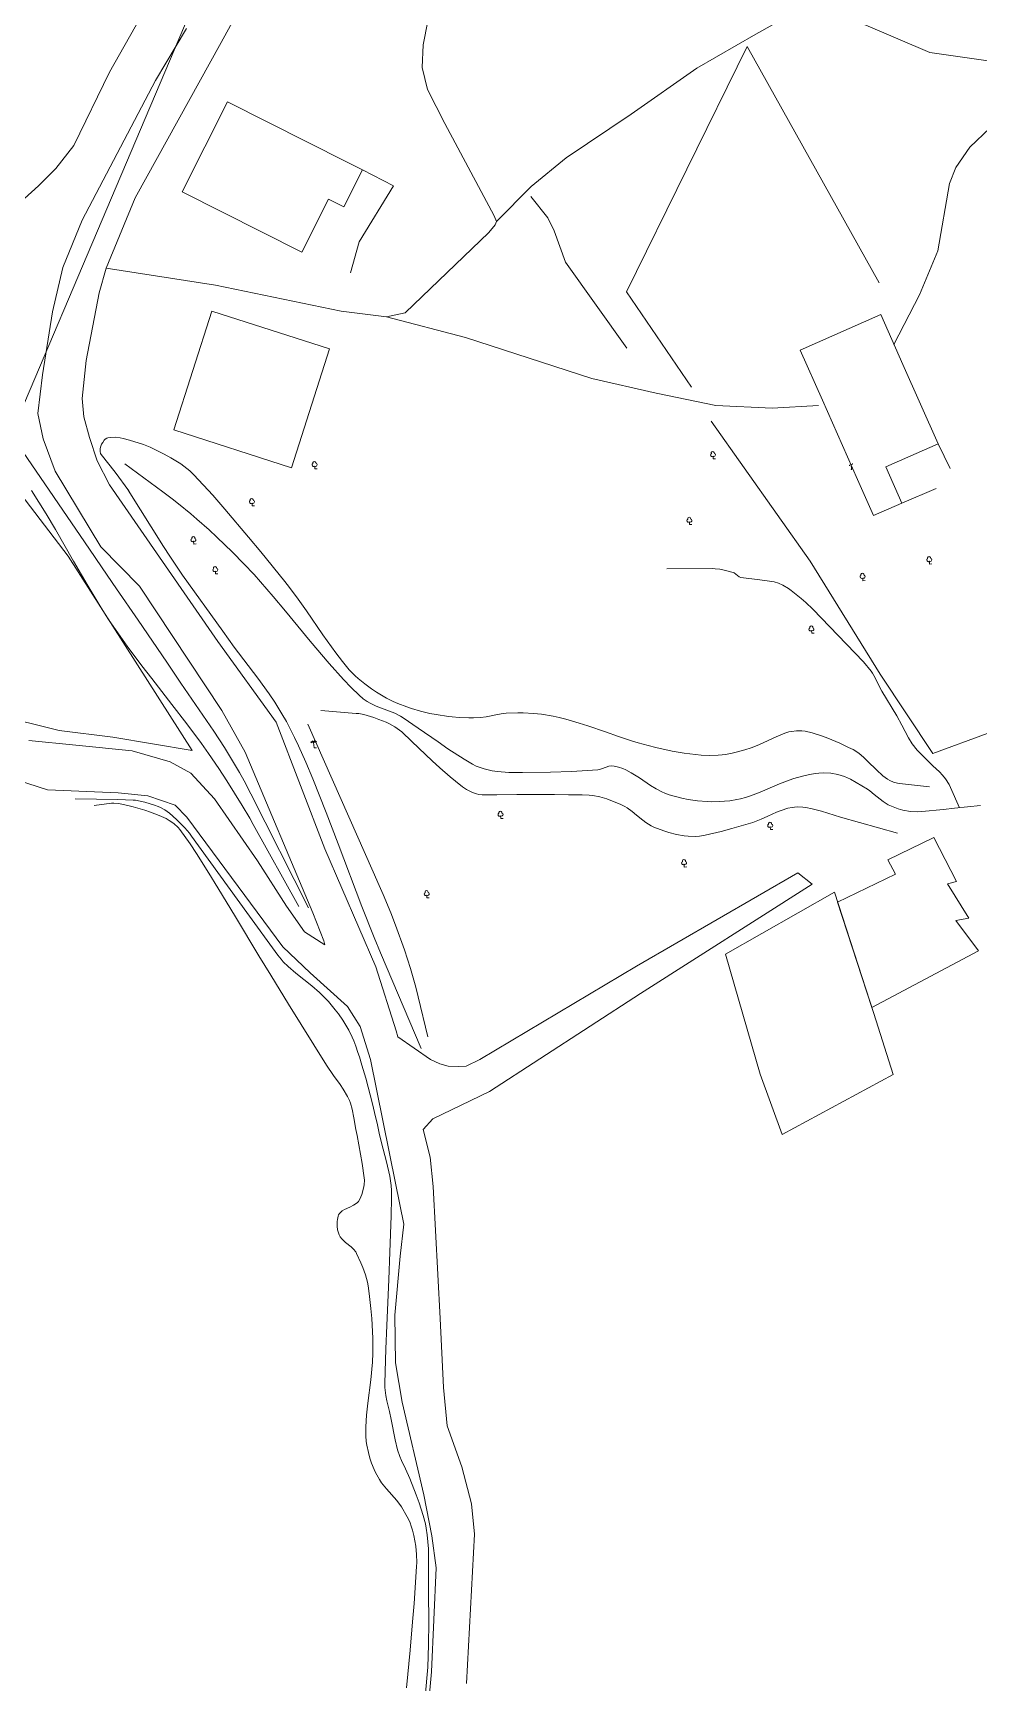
# Model space of a CAD drawing. Header units: millimetres. Extents: x 10 to 1007146, y 455139 to 1110758.
# Drawn here: x 503357.62 to 503365.99, y 555417.93 to 555432.54 of the extents above; entities that cross this region are included whole.
import ezdxf

# ---------------------------------------------------------------- set-up
doc = ezdxf.new("R2010")
doc.units = ezdxf.units.MM
doc.header["$LTSCALE"] = 10
for name, color, linetype, lineweight in [('Hceau', 152, 'Continuous', 0), ('OACCIDENT', 5, 'Continuous', 0), ('PBDUR', 1, 'Continuous', 0), ('PCLOTURE GRILLAGE', 30, 'Continuous', 0), ('PELECTRIQUE', 7, 'Continuous', 0), ('PISTE', 1, 'Continuous', 0), ('PVCLOTURE', 70, 'Continuous', 0), ('Varbre', 70, 'Continuous', 0)]:
    doc.layers.add(name, color=color, linetype=linetype, lineweight=lineweight)

# ---------------------------------------------------------------- blocks, each defined once
blk = doc.blocks.new('A_I_B_60')
at = {"color": 0, "linetype": 'ByBlock', "flags": 128}
blk.add_lwpolyline([(186.542538, 0.000518), (0, 0), (7.3e-05, 213.192155)], dxfattribs=at)
at = {"color": 0, "linetype": 'ByBlock', "lineweight": -2}
for centre, radius, start, end in [((-74.071781, 313.257725), 124.4980238706148, 111.637039, 306.510073), ((-0.000617, 461.873787), 124.4033794897658, 344.52592, 195.330408), ((74.375888, 312.909383), 124.3997082369691, 233.281948, 68.53724)]:
    blk.add_arc(centre, radius, start, end, dxfattribs=at)
blk = doc.blocks.new('PALMIER_2_1')
at = {"layer": 'Varbre', "color": 0, "linetype": 'ByBlock', "lineweight": -2}
for p, q in [((0, 0), (0.000249, 431.998545)), ((201.6, 0.0002), (0, 0))]:
    blk.add_line(p, q, dxfattribs=at)
for centre, radius, start, end in [((-139.713018, 355.378354), 159.3438105600001, 28.740815, 138.797773), ((-84.87640999999999, 306.135904), 151.8072825600005, 56.005872, 140.254443), ((-151.631207, 419.147945), 152.1750186186469, 4.844179, 76.40075400000002), ((168.364324, 411.47921), 169.6098608762788, 93.42155699999999, 173.051358), ((139.713867, 355.376795), 159.3448688073618, 41.378096, 151.258754), ((71.49602800000001, 328.172683), 126.0613161776393, 36.262642, 124.551782)]:
    blk.add_arc(centre, radius, start, end, dxfattribs=at)
blk = doc.blocks.new('POTEAU_BT_1_4')
at = {"color": 0, "linetype": 'ByBlock', "lineweight": -2}
for p, q in [((-125.816461, 345.957158), (0, 375)), ((-125.816461, 345.957158), (-125.816461, 295.957158)), ((0, 375), (125.816461, 404.042842)), ((0, 25), (0, 375)), ((125.816461, 404.042842), (125.816461, 454.042842))]:
    blk.add_line(p, q, dxfattribs=at)
blk.add_circle((0, 0), 25, dxfattribs=at)

msp = doc.modelspace()

# ---------------------------------------------------------------- linework, layer by layer
at = {"layer": 'Hceau', "color": 0}
for points in [[(503358.4297327019, 555428.7255795602, 7.988431744972838), (503358.7660417092, 555428.477239448, 7.892157835505555), (503358.849525971, 555428.414128895, 7.870815323256637), (503358.9047031887, 555428.3708160924, 7.859304542298871), (503359.0138631382, 555428.2813926514, 7.841695229078693), (503359.067826163, 555428.2353602552, 7.835103503960872), (503359.1744687103, 555428.1408494372, 7.825113046507901), (503359.2445812534, 555428.0761559738, 7.820026085701294), (503359.3823424438, 555427.9431388652, 7.810998283390513), (503359.483415192, 555427.8405647131, 7.802928434882856), (503359.572259383, 555427.7458170203, 7.794345132987146), (503359.6298748325, 555427.6816329211, 7.788577037699121), (503359.74210519, 555427.5513776893, 7.777168007151151), (503359.8516273695, 555427.4194330147, 7.766279593936477), (503360.068753666, 555427.1544450846, 7.747750385372284), (503360.2360288395, 555426.9586504522, 7.738354535374582), (503360.3651809269, 555426.8146431937, 7.736573735298177), (503360.4321655626, 555426.7448994697, 7.736829062784143), (503360.5023827049, 555426.6780813447, 7.736597689740086), (503360.539084697, 555426.646101947, 7.736006328447506), (503360.5742643307, 555426.6202432405, 7.735223667429577), (503360.5992028189, 555426.6054475695, 7.734636895539418), (503360.6517516093, 555426.5802759142, 7.733281902458464), (503360.8164843133, 555426.5170071347, 7.72736638660971), (503360.8684652793, 555426.491439852, 7.72462886403327), (503360.8930132414, 555426.4763720331, 7.723091638095167), (503361.0248404217, 555426.3861585964, 7.711304821372212), (503361.1998862241, 555426.2637779823, 7.687443174940156), (503361.2879049258, 555426.2036203287, 7.672606532402772), (503361.4304957588, 555426.1098389503, 7.642831720791492), (503361.5048735992, 555426.0662887421, 7.629165823618314), (503361.537880718, 555426.0498542635, 7.624198635021259), (503361.6067813477, 555426.0243905837, 7.614355150382439), (503361.6784548872, 555426.0075167981, 7.604649012006347), (503361.7271407167, 555426.000279225, 7.598263921934163), (503361.8249598796, 555425.9933777461, 7.5857252267705), (503361.948205416, 555425.9913326786, 7.570226590917894), (503362.1947743944, 555425.9945958916, 7.539936422995613), (503362.3809734525, 555426.0025850461, 7.518162842728952), (503362.4741025337, 555426.0080313879, 7.508688077396918), (503362.6137528725, 555426.0171910889, 7.497669817674693), (503362.6279346423, 555426.0192229272, 7.49693696846354), (503362.6559760051, 555426.0279856795, 7.496177478331012), (503362.7110333847, 555426.0485261193, 7.495839541601444), (503362.7381995258, 555426.0512862022, 7.495321722684261), (503362.7579675919, 555426.0491060675, 7.494693646172305), (503362.7968155067, 555426.0407568833, 7.493484730412347), (503362.834873954, 555426.0277287989, 7.492307156912831), (503362.8598834487, 555426.0168228198, 7.491521025858924), (503362.909236856, 555425.9907047198, 7.48989581771829), (503362.9822856767, 555425.9441724179, 7.487158519015138), (503363.0797642719, 555425.8779482971, 7.482481582137121), (503363.1293574703, 555425.8471368239, 7.479502276408688), (503363.1800054811, 555425.8202839588, 7.475976831792031), (503363.2058388651, 555425.8089103714, 7.473981449168231), (503363.2453537833, 555425.7950556342, 7.470666221569832), (503363.3555561459, 555425.7649180616, 7.456836561085836), (503363.4113474227, 555425.7526986194, 7.448340233962858), (503363.495539244, 555425.7407560399, 7.43661811662039), (503363.5792614241, 555425.7355471972, 7.427614492624808), (503363.6216224707, 555425.7345202812, 7.42361869022821), (503363.6854072661, 555425.7353434121, 7.41791932403987), (503363.7807250009, 555425.7428262726, 7.409231025571675), (503363.8433627641, 555425.7526655887, 7.402754819070918), (503363.8742376363, 555425.7592166895, 7.399159414051485), (503363.9198338853, 555425.7712479901, 7.393177519772578), (503363.964237716, 555425.7856487863, 7.386321736110521), (503364.050883837, 555425.819419641, 7.369939024640122), (503364.2206650301, 555425.8933979989, 7.330075587138698), (503364.3067345485, 555425.9259256411, 7.308644309130738), (503364.3459567467, 555425.93851222, 7.298119130327274), (503364.4249011695, 555425.9606850663, 7.274753810976669), (503364.4845790181, 555425.9745776061, 7.259333306901881), (503364.5390539443, 555425.9840136623, 7.248381201736518), (503364.5670697656, 555425.9871780133, 7.243421736767933), (503364.6096462487, 555425.9896232766, 7.236599869909141), (503364.6737566874, 555425.9872607155, 7.227688369771934), (503364.7366492355, 555425.9763692726, 7.220260365983497), (503364.7671068843, 555425.9672708149, 7.21706670158096), (503364.794403752, 555425.9570491674, 7.214445145368162), (503364.8473863123, 555425.9331414219, 7.209917308100537), (503364.8986926722, 555425.905636688, 7.205776323876099), (503364.9985419022, 555425.8447419401, 7.195933398920501), (503365.0196743982, 555425.8303955158, 7.193171809965506), (503365.059088463, 555425.7989426514, 7.187345619559015), (503365.1102890435, 555425.7553163462, 7.17938323023002), (503365.1373799653, 555425.7346105848, 7.17551593110124), (503365.1824667804, 555425.7072251479, 7.170103906279179), (503365.2397838649, 555425.6818305433, 7.164241896146467), (503365.2687579968, 555425.6715373845, 7.161378556781675), (503365.3125504602, 555425.6591699406, 7.157157985603041), (503365.3788343977, 555425.6476907537, 7.150969792088428), (503365.4456048165, 555425.6449395278, 7.144915810610502), (503365.4790923034, 555425.6469216864, 7.141926094774137), (503365.6724006349, 555425.665775619, 7.124591697952702), (503365.7691579926, 555425.6761131978, 7.119618800586784), (503365.9988073953, 555425.7015598416, 7.113748395205738)], [(503363.2239655576, 555427.7951702063, 7.511398063558827), (503363.6301450792, 555427.7973681137, 7.469460440035919), (503363.6507227671, 555427.7968623892, 7.467031079041623), (503363.6914898644, 555427.7925315414, 7.460778410019814), (503363.7317951599, 555427.78463223, 7.453539355287193), (503363.8112891268, 555427.7622426922, 7.440286504331998), (503363.819472523, 555427.7587380215, 7.439268216677521), (503363.8342410282, 555427.7480639761, 7.43768890256111), (503363.862384618, 555427.7242235093, 7.434953170970979), (503363.8786169137, 555427.7180098033, 7.432992936453535), (503364.0476970695, 555427.6994133681, 7.407465784688847), (503364.1515755126, 555427.6846938016, 7.394702096869858), (503364.1721358094, 555427.6803286122, 7.393275464336462), (503364.2122468161, 555427.6675994436, 7.392719475023526), (503364.2509271816, 555427.6502015122, 7.393693883513382), (503364.3001004856, 555427.6211167416, 7.394195583553763), (503364.3235907585, 555427.6045813524, 7.392878760868564), (503364.4125755774, 555427.5342733577, 7.383082961240276), (503364.4545434448, 555427.4973788884, 7.377884623472452), (503364.5149714178, 555427.4390092173, 7.370998281106464), (503364.8140678595, 555427.1278310737, 7.341824233465899), (503364.9624262838, 555426.9717967949, 7.33009931770732), (503365.0317024883, 555426.8888447218, 7.323590425706385), (503365.0445879027, 555426.8705941007, 7.321926375550131), (503365.0667835128, 555426.8321324626, 7.317995944153887), (503365.1051617485, 555426.7519112976, 7.309270034973161), (503365.1260802151, 555426.7127489505, 7.305356729883516), (503365.257402581, 555426.494832442, 7.287122922124003), (503365.3026689641, 555426.4114982854, 7.279454926169885), (503365.3616700264, 555426.2996393557, 7.267375842868296), (503365.3953557596, 555426.2458699163, 7.259772322421377), (503365.4386637064, 555426.1917386494, 7.250300243568811), (503365.5356818896, 555426.0935044189, 7.230598386717455), (503365.5777239492, 555426.0525009849, 7.223234970372863), (503365.6345410749, 555425.9984614189, 7.213328577339865), (503365.6617861376, 555425.9703774774, 7.206894459017417), (503365.6902568223, 555425.9360726384, 7.196320923583555), (503365.7215333476, 555425.8866383211, 7.178779555906551), (503365.7342761025, 555425.8602813492, 7.170426955435033), (503365.8127050084, 555425.6809384204, 7.118505590657821)]]:
    msp.add_polyline3d(points, dxfattribs=at)
at = {"layer": 'OACCIDENT', "color": 0}
for points in [[(503357.0869790423, 555430.6102312553, 8.527928648527555), (503357.2884195505, 555430.843225648, 8.511138151861458), (503357.4483355501, 555430.9888908374, 8.49434765519536), (503357.6664034096, 555431.1845025717, 8.49434765519536), (503357.8200854707, 555431.3384716405, 8.49434765519536), (503357.9779099658, 555431.542318092, 8.49434765519536), (503358.2934996327, 555432.1931369349, 8.477557158529265), (503358.609112499, 555432.7483678176, 8.477557158529265), (503358.9745733385, 555433.3327547294, 8.460766661863168), (503359.1635490491, 555433.5698891539, 8.443976165197073), (503359.1718374911, 555433.6550977522, 8.443976165197073), (503359.1593518553, 555433.7444356731, 8.443976165197073), (503359.1177675291, 555433.9023104018, 8.443976165197073), (503359.1260543753, 555433.9937529757, 8.443976165197073), (503359.1842007945, 555434.0665576545, 8.443976165197073), (503359.2984402305, 555434.114498215, 8.443976165197073), (503359.4666714455, 555434.2352379877, 8.443976165197073), (503359.6950446427, 555434.7633429774, 8.393604675198784), (503359.8195995323, 555435.1022167327, 8.360023681866592)], [(503357.5308375793, 555428.829401063, 8.20052403783668), (503358.0721458743, 555428.0350353345, 8.13375271006139), (503358.1667482014, 555427.8963003384, 8.124310070546313), (503358.2299054496, 555427.8037698268, 8.120239158661295), (503358.3563842752, 555427.6186246397, 8.116408574751892), (503358.5463499065, 555427.3407414355, 8.118019119192105), (503358.7996408241, 555426.9700472194, 8.124316338998401), (503358.9260913472, 555426.7846752466, 8.125136946538797), (503359.0232842352, 555426.642865213, 8.123045522274067), (503359.2167287197, 555426.3579936222, 8.114927429072653), (503359.3104439235, 555426.2137331417, 8.111985845993399), (503359.3559949437, 555426.1408845601, 8.11146937031595), (503359.4436910026, 555425.9933758898, 8.11330904906733), (503359.4855191599, 555425.9185661176, 8.116050713299614), (503359.5452904905, 555425.8048211143, 8.122983061626469), (503360.0546616351, 555424.7944198104, 8.20052403783668)], [(503365.5482562714, 555425.8652621955, 7.245719460268364), (503365.2829249282, 555425.8955869374, 7.28090495346197), (503365.2644582964, 555425.8984621862, 7.283431923210217), (503365.2292929828, 555425.9083088044, 7.288684997997172), (503365.1961990221, 555425.9230055719, 7.294163065439451), (503365.1751177384, 555425.9351357665, 7.297916189190902), (503365.1348529279, 555425.9640155901, 7.305600527895108), (503365.0776759998, 555426.0156238647, 7.317356673977486), (503365.0031822405, 555426.0907780326, 7.332857100816404), (503364.9648524651, 555426.1271614531, 7.340274134813685), (503364.924716606, 555426.1604305465, 7.347315957178802), (503364.9037173824, 555426.1753539024, 7.350660288304755), (503364.87076845, 555426.1949885422, 7.355415468897239), (503364.8320154661, 555426.2149450041, 7.359622495741895), (503364.7536737107, 555426.252824087, 7.363209505512995), (503364.6470878697, 555426.2981274484, 7.362944551475605), (503364.5927020364, 555426.3181030882, 7.362901455867495), (503364.5095317895, 555426.3441634192, 7.365764235549064), (503364.4489538139, 555426.3572198938, 7.370347817265619), (503364.4180282446, 555426.3607904364, 7.37296914960513), (503364.3717174049, 555426.3617739549, 7.37697133239046), (503364.3264306819, 555426.3567902092, 7.380693785501335), (503364.3044986442, 555426.3518074645, 7.382322127868012), (503364.2666360799, 555426.3400129413, 7.384443663090097), (503364.1922119467, 555426.3096774607, 7.386172300690192), (503364.0447835812, 555426.2404205075, 7.387904856072845), (503363.9948869931, 555426.2205018224, 7.390558090356021), (503363.9696171607, 555426.2120124073, 7.392670782583195), (503363.9135089058, 555426.1945876437, 7.400701677138588), (503363.8383466647, 555426.1730117088, 7.416614926322202), (503363.8004897228, 555426.1638119892, 7.425057411919205), (503363.7432030459, 555426.1530954987, 7.436147087220583), (503363.7142833706, 555426.1494813173, 7.440274750984333), (503363.6771974269, 555426.14642071, 7.444554872457809), (503363.6021675809, 555426.1442273988, 7.45238831077241), (503363.5266028733, 555426.1467985181, 7.459751055497136), (503363.4762901739, 555426.1508791298, 7.464693953842348), (503363.3767930561, 555426.1639629651, 7.475460244177936), (503363.2698093823, 555426.1830293541, 7.490094281388883), (503363.1280080788, 555426.2132924556, 7.511551976444933), (503363.057490151, 555426.2304564693, 7.520994392086722), (503362.9696055046, 555426.2545807197, 7.52866518645695), (503362.9113997782, 555426.2723471099, 7.530848062960188), (503362.7955879729, 555426.3107710356, 7.530136593648123), (503362.6800978211, 555426.3513479753, 7.525554802917879), (503362.5256204593, 555426.4052692614, 7.519439144348865), (503362.4477894077, 555426.4307905778, 7.518698011826022), (503362.3298247795, 555426.465571025, 7.523381441029419), (503362.2701391063, 555426.4808324958, 7.529273338246195), (503362.2180805291, 555426.4922622864, 7.536584032431259), (503362.113931052, 555426.5089098291, 7.55570907975381), (503362.0444782048, 555426.5157767602, 7.570328005517758), (503361.9518558893, 555426.5202099854, 7.589991915846644), (503361.9055388278, 555426.5205849039, 7.5991753100932), (503361.8013172075, 555426.5174571538, 7.616202328888999), (503361.7763006527, 555426.515285686, 7.619302973940004), (503361.726266934, 555426.5071944402, 7.624735930914575), (503361.6261958021, 555426.4866249273, 7.634920374572363), (503361.5761578139, 555426.4802073577, 7.641039167367421), (503361.5133218511, 555426.4771642599, 7.65153244422722), (503361.471344746, 555426.4767438644, 7.65996653457589), (503361.3872913031, 555426.4795749234, 7.677071349339576), (503361.3242590475, 555426.4847456096, 7.687293515646538), (503361.292774135, 555426.488260477, 7.690712844324268), (503361.1821052541, 555426.5047742049, 7.698898883068856), (503361.1272632031, 555426.5154882837, 7.702171574742366), (503361.0455827736, 555426.5350023379, 7.706463337626864), (503360.964566342, 555426.5590440562, 7.710449065725464), (503360.9242949558, 555426.5729022055, 7.712480268075484), (503360.8442010829, 555426.6045715812, 7.716924936416288), (503360.8043688493, 555426.6224941837, 7.719460749159446), (503360.7448748314, 555426.6521449009, 7.723828628962164), (503360.6547161903, 555426.70412374, 7.7312536104612), (503360.6121503689, 555426.7320782315, 7.734939012542765), (503360.5513364886, 555426.7766057876, 7.740504502504353), (503360.49405049, 555426.8243970142, 7.746191107915226), (503360.4666903551, 555426.8495686913, 7.749106609756327), (503360.4144558831, 555426.9025690518, 7.755135629362544), (503360.3895494171, 555426.9304394851, 7.758270638963393), (503360.3536579675, 555426.9740167006, 7.763153651203827), (503360.2945733281, 555427.0516671137, 7.771834785726777), (503360.1820973568, 555427.2100785346, 7.78958536299224), (503360.0367194728, 555427.4232002822, 7.814058183502941), (503359.9627224224, 555427.5285158168, 7.826639638464783), (503359.8859121132, 555427.6317790019, 7.839451123230945), (503359.8459971259, 555427.6823545248, 7.845943112798571), (503359.6313226094, 555427.9454625543, 7.88089051674945), (503359.5230763634, 555428.0763651964, 7.899756318803475), (503359.3136092652, 555428.32464616, 7.938020853275709), (503359.2065975722, 555428.446711834, 7.957446450488582), (503359.0407467526, 555428.6269140246, 7.986685197509634), (503359.0040427994, 555428.6625865479, 7.992802982874891), (503358.978308105, 555428.6847155754, 7.99689840888504), (503358.9241793686, 555428.7254817876, 8.005125416441496), (503358.837596613, 555428.7794823638, 8.01754344390245), (503358.7772606165, 555428.8119465442, 8.025863023063858), (503358.6533357676, 555428.8721823842, 8.042568112070246), (503358.5937534758, 555428.8968615406, 8.051567594409985), (503358.4720662404, 555428.9351225973, 8.071544367660085), (503358.4160951179, 555428.9497931025, 8.077629019778588), (503358.3873185802, 555428.9553518042, 8.079666266707408), (503358.3439079698, 555428.9599095694, 8.08241520682158), (503358.3009952796, 555428.9582674259, 8.085808230387864), (503358.2800043095, 555428.9545365406, 8.088102259979031), (503358.271558336, 555428.951840125, 8.089716386391865), (503358.2567015524, 555428.9429524514, 8.095279301810633), (503358.248124911, 555428.934891798, 8.099835570985945), (503358.233561559, 555428.9151516652, 8.108053175864264), (503358.2243824596, 555428.8984981491, 8.110869389901746), (503358.2138471724, 555428.8711107008, 8.111158522254337), (503358.2108453579, 555428.8565865797, 8.110969909008455), (503358.2102241828, 555428.8351199942, 8.110342727989655), (503358.215379806, 555428.8154851336, 8.109379848974175), (503358.2205172374, 555428.806863718, 8.10879968134604), (503358.3429657532, 555428.6499572638, 8.096381206138506), (503358.4638935093, 555428.4870392479, 8.088102259979031)], [(503359.9687642522, 555424.8061402892, 8.290988435457493), (503359.5655582275, 555425.5318267605, 8.338374463211906), (503359.5338773212, 555425.5879811633, 8.341200863484032), (503359.4684823727, 555425.6992265275, 8.342795065174155), (503359.331486183, 555425.9183356231, 8.339634310145085), (503359.2609856885, 555426.0266982284, 8.340528460060876), (503359.1697687464, 555426.1613901078, 8.345860450182164), (503359.1070501585, 555426.2497805642, 8.35073853721024), (503358.9781173997, 555426.4239667424, 8.36272135499761), (503358.8461272679, 555426.5958415311, 8.376266472531439), (503358.6687094084, 555426.823793779, 8.39383951827882), (503358.5806697733, 555426.9381683926, 8.401291812319101), (503358.451050134, 555427.1113763041, 8.409396025376603), (503358.3878592249, 555427.1990943209, 8.411607557660817), (503358.2862030684, 555427.348471938, 8.412846920188064), (503358.2213235597, 555427.4498352387, 8.412434321716656), (503358.0966261803, 555427.6558215981, 8.409324050114229), (503357.9758956176, 555427.8646604064, 8.404187053627558), (503357.8153228363, 555428.1444516898, 8.39629999766027), (503357.7329830154, 555428.2837265978, 8.392727651589592), (503357.6041246769, 555428.4903691476, 8.388852852705634)], [(503361.0500243923, 555423.5499539187, 8.222063110833234), (503360.6922712873, 555424.3952666377, 8.168215316405199), (503360.6355367148, 555424.5320732845, 8.159955735285214), (503360.5268005445, 555424.807705717, 8.145660306423698), (503360.3171230924, 555425.3624703174, 8.122717100159278), (503360.2098180765, 555425.6389865993, 8.11221352512819), (503360.0920189836, 555425.9362277086, 8.101366752345248), (503360.0308764005, 555426.0840390697, 8.09637527349635), (503359.9660683604, 555426.23012017, 8.091650763544445), (503359.9317812451, 555426.3022327333, 8.089383598747943), (503359.8584234745, 555426.4440435809, 8.085029599089136), (503359.8189459466, 555426.5135187441, 8.082938734507628), (503359.7556593512, 555426.6156293437, 8.07990480369671), (503359.707187183, 555426.6876572064, 8.077785059460938), (503359.6061115313, 555426.8282294837, 8.073889440361116), (503359.3974410289, 555427.1036269366, 8.069100119092077), (503359.2955633209, 555427.2431299337, 8.069135267198432), (503358.9403306192, 555427.739309316, 8.076543570137448), (503358.8265418684, 555427.9077984047, 8.079010541844275), (503358.7718408374, 555427.9934847485, 8.07990480369671), (503358.4600346925, 555428.4932239004, 8.084212573521365)], [(503360.1643981757, 555426.5404071378, 7.874919480325052), (503360.4771702603, 555426.5162477975, 7.845943112798571), (503360.4998597769, 555426.5138593481, 7.844643416419971), (503360.544694385, 555426.5056959884, 7.845904158846305), (503360.574259668, 555426.4981530462, 7.84852179727655), (503360.6328739281, 555426.479380153, 7.854425671714282), (503360.6766122771, 555426.463259917, 7.856291767513752), (503360.7409058884, 555426.4368796838, 7.855300120780652), (503360.772108799, 555426.4220839317, 7.854273997561067), (503360.8170396046, 555426.3972331763, 7.851884486012191), (503360.8589821103, 555426.3685000059, 7.848275312785492), (503360.8785726986, 555426.3524336691, 7.845943112798571), (503360.969705897, 555426.2677454498, 7.831634363476367), (503361.0879513457, 555426.1513060103, 7.806817113910722), (503361.1479055809, 555426.0946883354, 7.792129906793664), (503361.2156488178, 555426.0336472956, 7.771624904518451), (503361.3070663776, 555425.9542642232, 7.741757969048799), (503361.3538489142, 555425.9152472435, 7.73003786656593), (503361.4170654088, 555425.8662443081, 7.718971474086596), (503361.4509721792, 555425.8437307309, 7.714033389017097), (503361.5043212947, 555425.8159150813, 7.706781237697077), (503361.5413475549, 555425.8031402307, 7.701744200633892), (503361.5602475943, 555425.7989460656, 7.699086488884938), (503361.5890331242, 555425.79583027, 7.694852373372327), (503361.7202264299, 555425.7946780568, 7.67380033671573), (503361.8958748914, 555425.7983775525, 7.64451871795986), (503361.984048116, 555425.7990852376, 7.630690512652239), (503362.229828743, 555425.7977143251, 7.596240667085899), (503362.3528483427, 555425.7963039211, 7.583459293277089), (503362.4757600001, 555425.7938921237, 7.575994574269276), (503362.5371298435, 555425.7921892197, 7.574807598091628), (503362.5691577831, 555425.7898463705, 7.574887968602336), (503362.6323736723, 555425.7780622576, 7.576001626277876), (503362.6946180572, 555425.7590358814, 7.57783481270388), (503362.8169034158, 555425.7099226126, 7.581016835695394), (503362.8521567394, 555425.6923862895, 7.581724499161547), (503362.8742832927, 555425.6787225308, 7.582403394910081), (503362.9161941633, 555425.6479636404, 7.583989649098448), (503362.9564033512, 555425.614559669, 7.585482883935287), (503363.0103163466, 555425.5699105822, 7.586504193879164), (503363.0385387334, 555425.5490828963, 7.586281216083437), (503363.0838760668, 555425.5216430774, 7.584632053500894), (503363.1083583762, 555425.5102612153, 7.583086544251104), (503363.1972173966, 555425.4763357547, 7.576676604243854), (503363.2422140164, 555425.4617979513, 7.573424620849564), (503363.3101275649, 555425.4439695065, 7.568505788882908), (503363.3782339862, 555425.431924843, 7.563557181768831), (503363.4122506805, 555425.4284263998, 7.561078344777694), (503363.4799933774, 555425.4271877364, 7.556125484071129), (503363.5136323835, 555425.4297313807, 7.553656721377991), (503363.5636777377, 555425.4379003114, 7.549970759613204), (503363.7045995741, 555425.47184042, 7.53962378394769), (503363.7983078668, 555425.4971235467, 7.532750426232456), (503363.9837947529, 555425.5509296587, 7.518924683531014), (503364.0295479991, 555425.5665436155, 7.51276033252167), (503364.059424872, 555425.5785907293, 7.506063498894719), (503364.1181181804, 555425.604954615, 7.487959985389335), (503364.1953279083, 555425.6404772288, 7.457968352497774), (503364.2340059492, 555425.6564291413, 7.442240694270643), (503364.2927669665, 555425.6756353555, 7.419955227728956), (503364.3327757291, 555425.684016087, 7.407120572077392), (503364.353117446, 555425.6865513274, 7.401606013289023), (503364.3841335261, 555425.6879779793, 7.394740491138903), (503364.4257942644, 555425.6859129093, 7.386867091442236), (503364.4535888355, 555425.6825823436, 7.381658007756545), (503364.5092136452, 555425.6720543632, 7.371491809771801), (503364.5926937012, 555425.6493367079, 7.357394172961015), (503364.7039509199, 555425.613794467, 7.342207728409753), (503364.7595027733, 555425.5970621686, 7.336787868022582), (503365.263853821, 555425.4548358369, 7.295393137225211)], [(503360.0481556039, 555426.4196084293, 7.924822963212935), (503360.6268807734, 555425.1135296511, 7.95066991797079), (503360.6796560096, 555424.993167762, 7.95552886383267), (503360.7141848743, 555424.9127074298, 7.961270318199317), (503360.7811580579, 555424.7511290906, 7.977662656221139), (503360.8238960209, 555424.6428289511, 7.991445751061048), (503360.9035684981, 555424.4245211951, 8.023265757102902), (503360.9571790965, 555424.2590224849, 8.048580005369864), (503361.0045087297, 555424.0917482035, 8.072971671813347), (503361.0255328494, 555424.0073717433, 8.084212573521365), (503361.1096523383, 555423.6529268678, 8.129444828300093)], [(503361.024262515, 555417.1000555791, 8.426684975920395), (503361.1014211744, 555417.9752807801, 8.471917230699123), (503361.1084437873, 555418.0743214048, 8.477182058833744), (503361.1160473918, 555418.272444586, 8.487929879623003), (503361.1177993933, 555418.4706059383, 8.498726504789236), (503361.1167108785, 555418.7348432748, 8.512695414458916), (503361.1168890606, 555418.8669571851, 8.519303258453537), (503361.1171057603, 555419.0355433034, 8.52363778113621), (503361.1147183121, 555419.1198711519, 8.524250970074457), (503361.1046567425, 555419.2462740556, 8.52576502512716), (503361.0959484957, 555419.3037121122, 8.527308183707419), (503361.0882948461, 555419.341557307, 8.528610566565487), (503361.069223859, 555419.4163324388, 8.531621662300939), (503361.0334479712, 555419.5267295716, 8.536317964218448), (503361.0065595896, 555419.599557192, 8.53891870021538), (503360.9508668522, 555419.7446180145, 8.540842443386738), (503360.9134901643, 555419.8285714479, 8.539087948421775), (503360.8777698256, 555419.9019730762, 8.536271622447648), (503360.8616226905, 555419.9392526776, 8.534656152795081), (503360.8423223048, 555419.9969783856, 8.532226791800786), (503360.8212059182, 555420.0861563612, 8.528644147558818), (503360.7855350988, 555420.2659281405, 8.521457255302506), (503360.7699399451, 555420.3366122534, 8.518919987382972), (503360.7478167522, 555420.4308148761, 8.51591224974685), (503360.7385923649, 555420.4780075562, 8.514422596882634), (503360.7300607222, 555420.5490476077, 8.512022115542607), (503360.7291599283, 555420.5847253295, 8.510687606867583), (503360.7310211335, 555420.6868134828, 8.506153389211228), (503360.7376151317, 555420.8914459266, 8.494186690300655), (503360.7465980554, 555421.0964233179, 8.47937142766236), (503360.7648179046, 555421.5061488736, 8.446070164004626), (503360.7740315606, 555421.7473443914, 8.422220718666813), (503360.7854279083, 555422.0685964926, 8.38597406608391), (503360.7895664799, 555422.2290785855, 8.370683184643385), (503360.7882945761, 555422.2931103908, 8.366245456374536), (503360.7848010279, 555422.3356637348, 8.364147427847785), (503360.7725843839, 555422.4205022708, 8.361516245083564), (503360.7449195175, 555422.5472715413, 8.359811114178799), (503360.7010525414, 555422.7158950358, 8.357047510364204), (503360.6806078072, 555422.8002527349, 8.353451881471482), (503360.6608334722, 555422.8874003941, 8.346074025299755), (503360.6474310217, 555422.9452139754, 8.338887133043443), (503360.6198637668, 555423.0602281146, 8.320931935591943), (503360.5602147819, 555423.2882476808, 8.282284241985788), (503360.5272960822, 555423.4015055728, 8.2682138057796), (503360.5039200826, 555423.4768181193, 8.263027557169378), (503360.4917566353, 555423.5144305889, 8.262060536498055), (503360.4728733167, 555423.5708078281, 8.262987483850667), (503360.4548104624, 555423.6188045454, 8.265248716005013), (503360.4412517578, 555423.6501257331, 8.266884893936803), (503360.4107966276, 555423.7112251428, 8.270390413830748), (503360.3577779348, 555423.7992881422, 8.27597896274109), (503360.3183259103, 555423.8558164913, 8.279728840329854), (503360.2905150133, 555423.8926175678, 8.282160440057037), (503360.2319873796, 555423.9642897111, 8.286680553696195), (503360.185347061, 555424.0142612696, 8.289792168538357), (503360.1522967282, 555424.0454283983, 8.291858295121441), (503360.0829889081, 555424.1041249174, 8.295978571066659), (503359.9408103799, 555424.2163989327, 8.30422214524649), (503359.8732343109, 555424.2753656873, 8.30837432313537), (503359.8312823817, 555424.3175546492, 8.31116356044154), (503359.8115301316, 555424.3398118536, 8.312566126596382), (503359.7837072739, 555424.3749317528, 8.314681505303023), (503359.5078501504, 555424.7529788179, 8.338374463211906), (503359.019067589, 555425.4298584026, 8.366375414818732), (503359.0001300168, 555425.4550058735, 8.3685757534385), (503358.9599886612, 555425.5030763488, 8.376191027233087), (503358.9171606999, 555425.5484027159, 8.387074515235405), (503358.8873143968, 555425.5772270316, 8.39554274626063), (503358.8250510583, 555425.6318861985, 8.413761554509787), (503358.7835746084, 555425.6612519586, 8.428742931128435), (503358.7440646487, 555425.6819960608, 8.44425410388522), (503358.7232581883, 555425.690950186, 8.451217458662581), (503358.6906066827, 555425.7031163236, 8.458993697351874), (503358.6079121182, 555425.7298096927, 8.468964789765357), (503358.5661419377, 555425.7402473915, 8.47284026026918), (503358.5239636714, 555425.7472953935, 8.47752447302909), (503358.5026918688, 555425.7492083324, 8.480532882285077), (503358.366645576, 555425.7544138484, 8.502071955281632), (503357.989969395, 555425.7583981057, 8.555919861646313)], [(503358.1594897344, 555425.70107711, 8.592536352902448), (503358.3107514175, 555425.7199115988, 8.577458934642872), (503358.3321486603, 555425.7214625491, 8.575529370766002), (503358.3749037329, 555425.7188517597, 8.572669165627257), (503358.4176211637, 555425.710787526, 8.570641769123148), (503358.503012603, 555425.688680967, 8.566689398144591), (503358.607142316, 555425.6596775202, 8.5599289845036), (503358.657956484, 555425.6425120007, 8.556467119900985), (503358.7336176459, 555425.6125679017, 8.551611979885017), (503358.7940532886, 555425.5842020654, 8.54886953209622), (503358.8230983905, 555425.5680208205, 8.548077916146736), (503358.8639560491, 555425.5401919034, 8.54743998921007), (503358.9002346801, 555425.506965275, 8.547274882659519), (503358.9161902407, 555425.4879307724, 8.547304210060362), (503359.0073847331, 555425.361379372, 8.548556445301719), (503359.064468104, 555425.2757944007, 8.550343513830216), (503359.1734434472, 555425.1017060973, 8.555919861646313), (503359.2517795095, 555424.9727977837, 8.561920337408198), (503359.4079731189, 555424.714800902, 8.57846949866888), (503359.6160748544, 555424.3707735935, 8.603494502646608), (503359.7204384623, 555424.1989017309, 8.614338029266861), (503359.877849228, 555423.9414656329, 8.624845074333928), (503359.988851827, 555423.761893932, 8.627491480481794), (503360.2122157725, 555423.4034229255, 8.626998959246254), (503360.2755369305, 555423.3119041098, 8.626151486911192), (503360.3339824728, 555423.2319910724, 8.624969324009255), (503360.3617393009, 555423.1908399098, 8.624178603552927), (503360.3991546172, 555423.1257964966, 8.622691189421602), (503360.4155897045, 555423.0893137942, 8.621556263783617), (503360.4248079022, 555423.064527024, 8.620564840923805), (503360.4398148535, 555423.0140263863, 8.6181427558114), (503360.4562293398, 555422.9365880789, 8.61382524749868), (503360.4736718037, 555422.8319514839, 8.607950812398435), (503360.4834611787, 555422.7797953523, 8.6054598862497), (503360.5153122454, 555422.6135567572, 8.60045654211649), (503360.5292097195, 555422.5303213943, 8.600104837179657), (503360.5474729846, 555422.4055726455, 8.603306001337371), (503360.5492435613, 555422.3840856464, 8.605332838158256), (503360.5468027896, 555422.3415146106, 8.61412042443007), (503360.5415225344, 555422.3134174376, 8.62196416091596), (503360.5247790435, 555422.2578522629, 8.63736082248548), (503360.5090732244, 555422.2166847945, 8.644230374354802), (503360.4958825011, 555422.1946737961, 8.646241540045466), (503360.4837584633, 555422.182378644, 8.647568325092022), (503360.4537353632, 555422.1620393645, 8.650188985811665), (503360.4192971018, 555422.1452086254, 8.652766438986555), (503360.3733251306, 555422.1237457383, 8.65613752297053), (503360.3529438428, 555422.1117057306, 8.65779564048463), (503360.3358565476, 555422.0977695439, 8.659435960072262), (503360.328913051, 555422.0898502793, 8.66024951560406), (503360.3209086971, 555422.0765127522, 8.661461677526706), (503360.3160763299, 555422.0641437195, 8.66247537577876), (503360.3092840968, 555422.0366967829, 8.664566240360267), (503360.3068758352, 555422.0169303784, 8.66597944049633), (503360.3071208837, 555421.9756618189, 8.668760282554167), (503360.3117101851, 555421.94475635, 8.670725554220613), (503360.3256269775, 555421.9016849761, 8.673314872679812), (503360.3357320419, 555421.8828545345, 8.67438509893731), (503360.3490132274, 555421.8650842638, 8.675080337435933), (503360.3821420529, 555421.8335883832, 8.674741617149854), (503360.4311069394, 555421.7941382633, 8.672014504681348), (503360.4536381665, 555421.7728515381, 8.67027075563425), (503360.4724952728, 555421.7489521548, 8.668625958580838), (503360.4799896637, 555421.7356544301, 8.667923332263687), (503360.5184671529, 555421.6529528685, 8.662215011143791), (503360.5359037109, 555421.6109556836, 8.658665164338645), (503360.5585701822, 555421.5468635004, 8.653799950024677), (503360.5757325169, 555421.481148039, 8.650903589349774), (503360.5817862655, 555421.4475734407, 8.650692029091783), (503360.5912132477, 555421.3814736694, 8.652170264418265), (503360.6065982962, 555421.2492661382, 8.659459019021018), (503360.6142472819, 555421.1611254578, 8.666441067218004), (503360.6231598271, 555420.98484943, 8.68188977932719), (503360.6241464637, 555420.8526574771, 8.691616402109213), (503360.6212002318, 555420.7743311519, 8.696354904141677), (503360.6060318021, 555420.6176805911, 8.705828997853843), (503360.5786930206, 555420.408818715, 8.716773379390737), (503360.5674768892, 555420.3043908188, 8.720758995552691), (503360.5611569783, 555420.1999650877, 8.723301300621227), (503360.5605972551, 555420.1477533163, 8.723925123540695), (503360.5612977854, 555420.122447181, 8.723149738404654), (503360.5654558149, 555420.0722369734, 8.717041019907594), (503360.5701572313, 555420.0389986415, 8.710901518833314), (503360.5838164276, 555419.9728789331, 8.698011790352686), (503360.5974573365, 555419.9234198735, 8.691616402109213), (503360.6120552055, 555419.8796398807, 8.689036262454858), (503360.6351039159, 555419.8231923277, 8.686831446369311), (503360.648207418, 555419.7956931819, 8.685623985785728), (503360.6816616127, 555419.7352999859, 8.680846865610935), (503360.7010878851, 555419.7059558237, 8.677219334774549), (503360.7444622348, 555419.6515050946, 8.66960070288063), (503360.8364781803, 555419.5475798467, 8.653900133321452), (503360.8777943815, 555419.4912630885, 8.64638425926713), (503360.9282251223, 555419.4043622415, 8.635476033266388), (503360.9493055834, 555419.3590504434, 8.630442130429248), (503360.9667166923, 555419.3117104087, 8.626365621712008), (503360.9738323709, 555419.2870953006, 8.624845074333928), (503360.9854430775, 555419.2391973782, 8.623007074632213), (503361.0026277542, 555419.1433123063, 8.622323029798036), (503361.009700713, 555419.0712976228, 8.62295054662677), (503361.011280837, 555418.9991749484, 8.623148786424073), (503361.0098681573, 555418.9630669892, 8.622691189421602), (503360.9881287872, 555418.6369550398, 8.61536918963545), (503360.9752040505, 555418.4739884014, 8.611921652923321), (503360.9524124025, 555418.2235457673, 8.609352706933409), (503360.9210427037, 555417.8897358705, 8.607954954054279)]]:
    msp.add_polyline3d(points, dxfattribs=at)
at = {"layer": 'PBDUR', "color": 0, "lineweight": 13}
for points in [[(503360.3967621255, 555431.394439289, 8.355881130529133), (503359.3386036895, 555431.9285042046, 8.355881130529133), (503358.9368262923, 555431.1324508296, 8.355881130529133), (503359.9949846164, 555430.5983859139, 8.355881130529133), (503360.2324224837, 555431.0688283292, 8.355881130529133), (503360.2324224837, 555431.0688283292, 8.078837935538548), (503360.3676959721, 555431.0005541784, 8.078837935538548), (503360.5320356138, 555431.3261651382, 8.078837935538548), (503360.3967621255, 555431.394439289, 8.078837935538548)], [(503364.9111056941, 555428.5859373127, 7.894142472211487), (503364.6000181666, 555429.2880341307, 7.894142472211487), (503364.6000181666, 555429.2880341307, 7.860561478879297), (503364.403776399, 555429.7309341928, 7.793399492214911), (503365.1160982833, 555430.0465522417, 7.793399492214911), (503365.312339939, 555429.6036521796, 7.860561478879297), (503365.312339939, 555429.6036521796, 7.894142472211487), (503365.6234274664, 555428.9015553616, 7.894142472211487), (503365.1618285732, 555428.6970285176, 7.894142472211487), (503365.1618285732, 555428.6970285176, 7.697180543640047), (503365.3032802172, 555428.3777849339, 7.697180543640047), (503365.0525572262, 555428.266693729, 7.697180543640047), (503364.9111056941, 555428.5859373127, 7.697180543640047)], [(503364.7345859162, 555424.8439080947, 7.653284364649361), (503365.245276405, 555425.0925243779, 7.652539762090542), (503365.1795342041, 555425.2202090669, 7.652539762090542), (503365.5863700483, 555425.4167376589, 7.652539762090542), (503365.7861411076, 555425.0274999582, 7.652539762090542), (503365.7062301445, 555425.006364355, 7.652539762090542), (503365.8953534024, 555424.7027684556, 7.652539762090542), (503365.77980716, 555424.6834180935, 7.652539762090542), (503365.9814937776, 555424.4130118096, 7.652539762090542), (503365.036224399, 555423.913613936, 7.652539762090542)], [(503365.2250592986, 555423.320098075, 8.607837868324195), (503364.2455285402, 555422.7889370156, 8.607093265765375), (503364.0492132692, 555423.3221473332, 8.607837868324195), (503364.0492132692, 555423.3221473332, 8.256026927489415), (503363.7414311686, 555424.3854177266, 8.256026927489415), (503364.705796526, 555424.932698183, 8.256026927489415), (503365.0535248146, 555423.8602570744, 8.256026927489415), (503365.0535248146, 555423.8602570744, 8.587362081513179)]]:
    msp.add_polyline3d(points, close=True, dxfattribs=at)
msp.add_3dface([(503358.8624713478, 555429.0247726014, 8.187976163868171), (503359.200246104, 555430.0765762824, 8.187976163868171), (503360.241184388, 555429.7422908805, 8.187976163868171), (503359.9034096318, 555428.6904871995, 8.187976163868171)], dxfattribs=at)
at = {"layer": 'PCLOTURE GRILLAGE', "color": 0, "linetype": 'Continuous', "lineweight": 0, "extrusion": (0.0445655698352513, -0.06308334359775797, 0.9970127390087785), "elevation": -12597.89564144131, "flags": 128}
msp.add_lwpolyline([(731600.989690351, 162719.7084853307), (731600.989690351, 162718.1867659759)], dxfattribs=at)
at = {"layer": 'PCLOTURE GRILLAGE', "color": 0, "linetype": 'Continuous', "lineweight": 0, "elevation": 7.698961343716454, "flags": 128}
for points in [[(503365.6234274664, 555428.9015553616), (503365.7298075103, 555428.6826868289)], [(503365.3032802172, 555428.3777849339), (503365.6055460828, 555428.5054165898)]]:
    msp.add_lwpolyline(points, dxfattribs=at)
at = {"layer": 'PCLOTURE GRILLAGE', "color": 0, "linetype": 'Continuous', "lineweight": 0}
for points in [[(503363.4410305705, 555429.4029968497, 7.782913827046934), (503362.8657584644, 555430.248560028, 7.833285317045223), (503363.9340921918, 555432.4197644899, 8.01798078037228), (503365.1014035273, 555430.3284499024, 7.799704323713029)], [(503360.4256050114, 555430.4151370034, 8.016199980295875), (503360.5027333085, 555430.6886607602, 8.016199980295875), (503360.8051345896, 555431.1858058128, 7.999409483629777), (503360.5320356138, 555431.3261651382, 7.999409483629777)], [(503364.4915263928, 555427.8639093027, 7.648589853718165), (503365.1119621486, 555426.8643790416, 7.496508810798556), (503365.5765652753, 555426.1611318281, 7.404918890217888), (503366.0570551613, 555426.3392268368, 7.444842661570666)]]:
    msp.add_polyline3d(points, dxfattribs=at)
at = {"layer": 'PELECTRIQUE', "color": 0}
msp.add_polyline3d([(503357.2004456994, 555428.4663107643, 8.473534043591425), (503359.8497774809, 555434.7104010446, 8.255257586932174), (503363.7922440598, 555439.5419757627, 8.40637205692704), (503363.8084352615, 555443.136588511, 8.675020003584578)], dxfattribs=at)
at = {"layer": 'PISTE', "color": 0}
for points in [[(503358.5450789359, 555428.1762669018, 8.133733456958549), (503358.2931156449, 555428.540339943, 8.133733456958549), (503358.1848208059, 555428.7505110758, 8.133733456958549), (503358.118158606, 555428.9586546355, 8.16731445029074), (503358.0681553822, 555429.1418325591, 8.184104946956836), (503358.053544914, 555429.3021514709, 8.200895443622931), (503358.0888498084, 555429.6395331189, 8.200895443622931), (503358.2031915805, 555430.2393905227, 8.184104946956836), (503358.2635048007, 555430.458113067, 8.184104946956836), (503358.5214722193, 555431.0789829991, 8.200895443622931), (503359.2830040923, 555432.4543146212, 8.200895443622931), (503359.7074623442, 555433.2294952242, 8.184104946956836)], [(503361.1087359358, 555432.6425385905, 7.797923523636624), (503361.0671596635, 555432.4342673235, 7.764342530304432), (503361.0609651886, 555432.2322844506, 7.747552033638336), (503361.1068029263, 555432.038691959, 7.747552033638336), (503361.258817142, 555431.7369492454, 7.730761536972241), (503361.6961060705, 555430.9191522659, 7.697180543640047), (503361.7169315112, 555430.8712857182, 7.697180543640047), (503361.7044509483, 555430.8400376501, 7.697180543640047), (503361.6503521862, 555430.7712604252, 7.697180543640047), (503360.9095581449, 555430.0624302742, 7.713971040306144), (503360.7451390772, 555430.0247560665, 7.730761536972241), (503360.3434217182, 555430.0763373417, 7.781133026970527), (503359.2319130121, 555430.3061515818, 7.999409483629777), (503358.2635048007, 555430.458113067, 8.184104946956836)], [(503361.7169315112, 555430.8712857182, 7.697180543640047), (503362.0248987027, 555431.1798182856, 7.697180543640047), (503362.332879098, 555431.4342130315, 7.713971040306144), (503362.9093241146, 555431.8201047094, 7.764342530304432), (503363.4899267696, 555432.2268236371, 7.831504516968816), (503364.0101958576, 555432.5272779528, 7.865085510301008), (503364.2911419197, 555432.6858585738, 7.881876006967105), (503364.4638864985, 555432.7235424846, 7.881876006967105), (503364.6845148959, 555432.7113096688, 7.865085510301008), (503364.9842578168, 555432.6075525281, 7.865085510301008), (503365.5504505877, 555432.3646010383, 7.814714020302721), (503366.1270101605, 555432.2840752254, 7.797923523636624), (503367.0828947036, 555432.3060739706, 7.764342530304432)], [(503358.9757923242, 555432.5784026918, 8.217685940289028), (503358.7002270782, 555432.1177764456, 8.217685940289028), (503358.0517529898, 555430.8833017757, 8.234476436955125), (503357.8798163427, 555430.4621755918, 8.217685940289028), (503357.7907832351, 555430.0701608378, 8.217685940289028), (503357.7017017707, 555429.5140838979, 8.217685940289028), (503357.6601535281, 555429.1704472008, 8.200895443622931), (503357.7080849177, 555428.947702649, 8.184104946956836), (503357.8143169433, 555428.6604831272, 8.150523953624646), (503358.2183121176, 555427.9905101589, 8.133733456958549)], [(503365.2331757729, 555429.7823188431, 7.529275576979085), (503365.4599372399, 555430.2219354411, 7.59643756364347), (503365.620107056, 555430.6115001888, 7.630018556975663), (503365.7240297989, 555431.2050562187, 7.697180543640047), (503365.7801915339, 555431.3487957811, 7.697180543640047), (503365.9029483842, 555431.528011812, 7.697180543640047), (503366.0839856797, 555431.6989677899, 7.730761536972241), (503366.4003069933, 555431.8909057716, 7.747552033638336), (503366.7603267541, 555432.1245397988, 7.764342530304432), (503367.0828947036, 555432.3060739706, 7.764342530304432), (503367.3284719011, 555432.4063106216, 7.764342530304432), (503367.5969518177, 555432.4753409743, 7.764342530304432), (503367.8238192034, 555432.4839376942, 7.764342530304432), (503368.1901450257, 555432.4656302404, 7.781133026970527), (503368.7646233606, 555432.3851019178, 7.814714020302721), (503368.8941649616, 555432.324930087, 7.814714020302721)], [(503360.7451390772, 555430.0247560665, 7.730761536972241), (503361.4424433154, 555429.8423438882, 7.680390046973952), (503362.5602288651, 555429.4792749252, 7.59643756364347), (503363.1284748696, 555429.3508481003, 7.579647066977374), (503363.6571701023, 555429.2411145832, 7.546066073645182), (503364.1546232942, 555429.2187975043, 7.529275576979085), (503364.5667291372, 555429.2421886057, 7.529275576979085)], [(503361.4522733547, 555417.9287212376, 8.420759833520219), (503361.5226114688, 555419.2495523797, 8.493261533934355), (503361.4955834455, 555419.5179498745, 8.478761149076869), (503361.4093680594, 555419.8459678032, 8.476344436923394), (503361.2810342663, 555420.2106807187, 8.47392772476992), (503361.2475895081, 555420.547492057, 8.478761149076869), (503361.2202389485, 555421.1592823855, 8.44734377914507), (503361.1563890732, 555422.3280103651, 8.321674299417872), (503361.1307469625, 555422.5887569841, 8.309590626713861), (503361.0690142831, 555422.8328087409, 8.305644300314107), (503361.1538225735, 555422.92735624, 8.263706676791198), (503361.6561364262, 555423.1682451204, 8.132423686281948), (503362.9917038226, 555424.036643312, 7.868034257325507), (503364.5087498878, 555425.0055895894, 7.516122909320667), (503364.3816666246, 555425.1055050497, 7.534356605143534), (503362.9544547881, 555424.2796686896, 7.849800561502639), (503361.5704243085, 555423.4522995226, 8.136070358284535), (503361.4477427028, 555423.3943658447, 8.15248071810611), (503361.3823840364, 555423.391160022, 8.181654765746675), (503361.2890262636, 555423.3931018171, 8.199888573506188), (503361.2167920867, 555423.4151391974, 8.216298933327764), (503361.1319858638, 555423.4517420443, 8.225415725270876), (503360.843229067, 555423.6537735705, 8.244394919145721), (503360.8285390034, 555423.7058037347, 8.239505750389844), (503360.649311084, 555424.2727211608, 8.20567166830457), (503360.1996186076, 555425.3185156833, 8.13800339219738), (503359.7680634729, 555426.4387162154, 8.101752597958635), (503359.2533144624, 555427.1529747226, 8.06791851587336), (503358.5450789359, 555428.1762669018, 8.133733456958549)], [(503358.2183121176, 555427.9905101589, 8.133733456958549), (503358.5593846532, 555427.6431805821, 8.089669037191266), (503359.2875196503, 555426.5416558353, 8.096919173651688), (503359.4953870395, 555426.1720845667, 8.096919173651688), (503360.0913728027, 555424.7507625109, 8.198421419907506), (503360.1902317619, 555424.5019369186, 8.217755229071937), (503360.1986399608, 555424.4672269031, 8.227422077685832), (503360.0177756541, 555424.581309321, 8.270923120321642), (503359.859198939, 555424.8096748235, 8.307173914560389), (503359.6017956932, 555425.2111275722, 8.336174572338713), (503359.2232208438, 555425.7600314723, 8.382092327127998), (503359.0122013292, 555425.9873723292, 8.406259560599377), (503358.8297658868, 555426.0867149216, 8.44734377914507), (503358.495823419, 555426.1859660139, 8.464260876156027), (503357.9949333632, 555426.2341436652, 8.502928382548248), (503357.5796334934, 555426.2770187015, 8.563346410258374)], [(503356.8733623803, 555426.1191376453, 8.676932329218202), (503357.7466158172, 555425.8383624963, 8.556096273797952), (503358.3707463532, 555425.8132923892, 8.476344436923394), (503358.6342789281, 555425.7866609714, 8.449760491298543), (503358.8749536023, 555425.7042339937, 8.401426024355786), (503358.9769647988, 555425.5976388132, 8.384509039281472), (503359.8261889774, 555424.4502185491, 8.307173914560389), (503360.0702382142, 555424.2182638369, 8.270923120321642), (503360.3987344288, 555423.9224010968, 8.229838901775949), (503360.5125385763, 555423.7443191508, 8.237089038236372), (503360.6031394294, 555423.4527517108, 8.26125627170775), (503360.8238400056, 555422.3567807676, 8.345841420952608), (503360.8977821533, 555421.9943517928, 8.370008654423986), (503360.8655376896, 555421.7115495673, 8.394175887895365), (503360.8178752378, 555421.1892760696, 8.457010627758963), (503360.8245220094, 555420.7662741535, 8.452177203452015), (503360.8818654109, 555420.4199175648, 8.471511012616448), (503361.0750676421, 555419.5991971777, 8.507761806855195), (503361.1455824196, 555419.2365326502, 8.500511670394774), (503361.1840681898, 555418.9517093285, 8.490844709844236), (503361.143002404, 555418.0322510905, 8.469094300462976), (503360.9602080517, 555416.0168560038, 8.280589968935535)]]:
    msp.add_polyline3d(points, dxfattribs=at)
at = {"layer": 'PVCLOTURE', "color": 0, "linetype": 'Continuous', "lineweight": 0}
for points in [[(503362.019425828, 555431.0913551205, 7.797923523636624), (503362.1717770979, 555430.903702067, 7.797923523636624), (503362.2281379531, 555430.7868906346, 7.797923523636624), (503362.328351696, 555430.5115076172, 7.797923523636624), (503362.8709962614, 555429.7482861235, 7.781133026970527)], [(503355.3220489016, 555427.3697913364, 9.103812461280652), (503356.2407129104, 555426.8311747154, 9.020264628919826), (503356.4823916684, 555426.7383349082, 8.985584417739224), (503356.7441321641, 555426.6395778718, 8.950904206558626), (503357.8486298869, 555426.3636125128, 8.826370547962568), (503358.3225694908, 555426.306982593, 8.730211821302415), (503359.0253818253, 555426.1886343043, 8.611983665824342), (503357.9286029577, 555427.9069733217, 8.720753510657111), (503357.2981430719, 555428.7304516603, 8.673462293240544), (503357.1761777422, 555428.7810050185, 8.664004094531887), (503357.0687057487, 555428.7758486159, 8.671885889476885), (503355.7517334413, 555428.6127120338, 8.790114044954956)]]:
    msp.add_polyline3d(points, dxfattribs=at)

# ---------------------------------------------------------------- block references
at = {"layer": 'PELECTRIQUE', "color": 0, "xscale": 0.000111936644440641, "yscale": 0.000111936644440641, "zscale": 0.000111936644440641, "rotation": 3.925803200956779}
msp.add_blockref('POTEAU_BT_1_4', (503364.8561835742, 555428.6762007291, 7.476550395158144), dxfattribs=at)
at = {"layer": 'Varbre', "color": 0, "xscale": 0.000111936644440641, "yscale": 0.000111936644440641, "zscale": 0.000111936644440641, "rotation": 3.925803200956779}
for name, p in [('A_I_B_60', (503363.6343385572, 555428.7686366562, 7.515296593011405)), ('A_I_B_60', (503360.1105875617, 555428.6803511607, 7.785963652861363)), ('A_I_B_60', (503359.5562949218, 555428.3530192642, 7.897886193284806)), ('A_I_B_60', (503363.4251906179, 555428.1874405775, 7.510531226184277)), ('A_I_B_60', (503359.0392160745, 555428.0153369672, 7.945177410701377)), ('A_I_B_60', (503359.2320329517, 555427.7506921683, 7.956212013173691)), ('A_I_B_60', (503365.5476650349, 555427.8382744654, 7.397482043434542)), ('A_I_B_60', (503364.9579609578, 555427.6903853862, 7.388365139554786)), ('A_I_B_60', (503364.5057670561, 555427.2255999575, 7.430751964831835)), ('PALMIER_2_1', (503360.1032300718, 555426.2106607269, 7.984988909599779)), ('A_I_B_60', (503361.7552914144, 555425.5845858403, 7.693779684508651)), ('A_I_B_60', (503364.1409005943, 555425.486972222, 7.470417050599308)), ('A_I_B_60', (503363.3786703358, 555425.1562597326, 7.667946609894708)), ('A_I_B_60', (503361.1018034549, 555424.881924585, 7.893398877082467))]:
    msp.add_blockref(name, p, dxfattribs=at)

doc.saveas('drawing.dxf')
